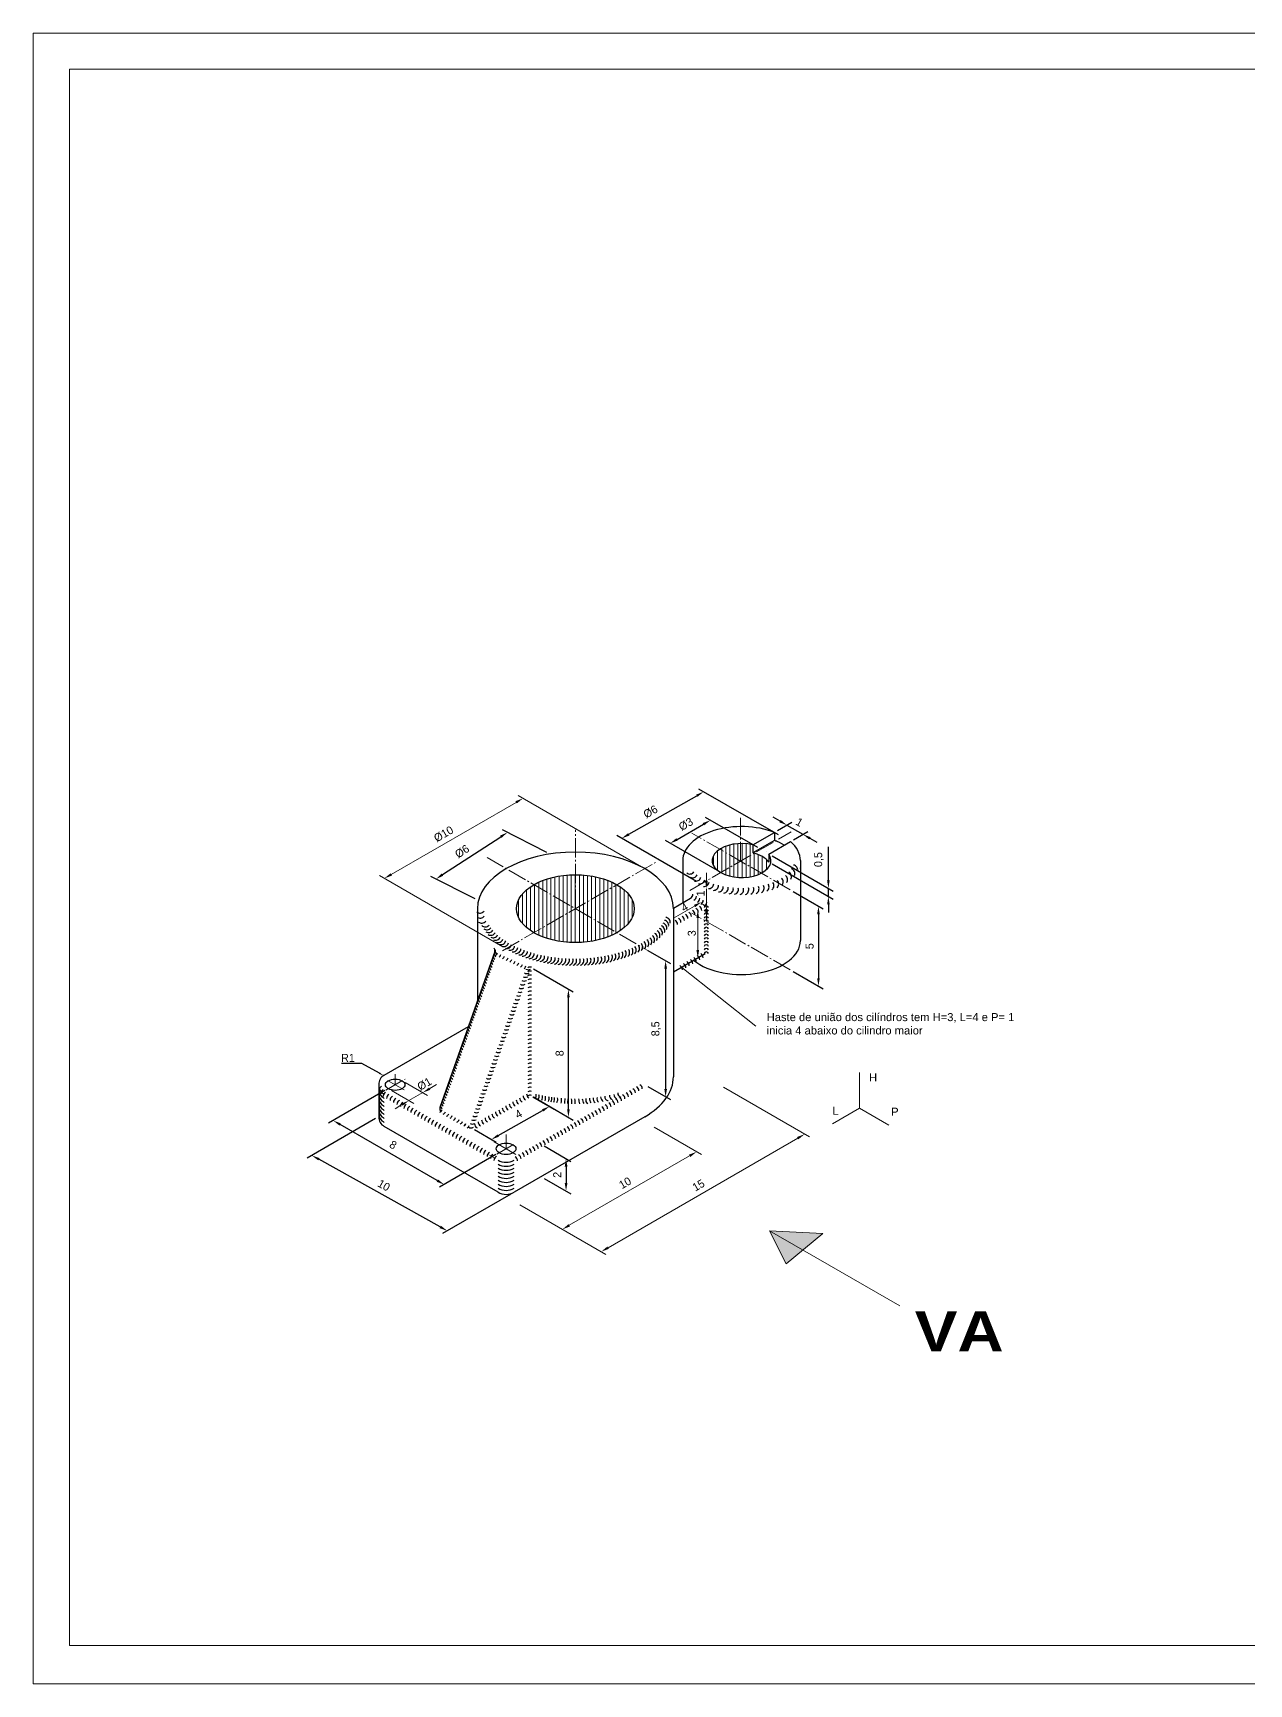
# Model space of a CAD drawing. Header units: millimetres. Extents: x -68 to 368, y -1 to 146.
# Drawn here: x 204.2 to 280.2, y 42.4 to 145.6 of the extents above; entities that cross this region are included whole.
import ezdxf
from ezdxf import colors
from ezdxf.entities.mleader import LeaderData, LeaderLine
from ezdxf.math import Vec2, Vec3

# ---------------------------------------------------------------- set-up
doc = ezdxf.new("R2010")
doc.units = ezdxf.units.MM
doc.header["$LTSCALE"] = 0.05
doc.linetypes.add('ACAD_ISO04W100', pattern=[30, 24, -3, 0, -3])
for name, color, linetype, lineweight in [('CONSTRUÇÃO', 252, 'Continuous', 13), ('COTAS', 94, 'Continuous', 13), ('EIXOS', 142, 'ACAD_ISO04W100', 20), ('HACHURA', 252, 'Continuous', 13), ('MARGEM', 102, 'Continuous', 20), ('TEXTO', 116, 'Continuous', 20), ('VISÍVEL', 7, 'Continuous', 30)]:
    doc.layers.add(name, color=color, linetype=linetype, lineweight=lineweight)
doc.dimstyles.new('ISO-25', dxfattribs={"dimtxt": 0.5, "dimasz": 0.5, "dimexe": 0.3, "dimexo": 0.2, "dimgap": 0.3, "dimtad": 1, "dimtxsty": 'Standard', "dimcen": 2.5, "dimadec": 0, "dimazin": 0, "dimtfac": 1, "dimtmove": 0, "dimatfit": 3, "dimfxl": 1, "dimarcsym": 0})

# ---------------------------------------------------------------- blocks, each defined once
blk = doc.blocks.new('*D1')
at = {"layer": 'COTAS', "color": 0, "lineweight": -2, "transparency": 16777216}
for p, q in [((226.21, 79.5), (222.68, 77.46)), ((229.47, 73.88), (223.41, 77.38)), ((233.14, 75.5), (229.61, 73.46))]:
    blk.add_line(p, q, dxfattribs=at)
at = {"layer": 'COTAS', "color": 0, "transparency": 16777216}
for points in [[(223.45, 77.45), (223.37, 77.31), (222.98, 77.63)], [(229.52, 73.95), (229.43, 73.81), (229.91, 73.63)]]:
    blk.add_solid(points, dxfattribs=at)
at = {"layer": 'Defpoints', "color": 0, "transparency": 16777216}
for p in [(226.41, 79.61), (222.98, 77.63), (233.34, 75.61)]:
    blk.add_point(p, dxfattribs=at)
at = {"layer": 'COTAS', "color": 0, "transparency": 16777216, "insert": (226.72, 76.11), "char_height": 0.5, "attachment_point": 5, "rotation": 330}
blk.add_mtext('8', dxfattribs=at)
blk = doc.blocks.new('*D2')
at = {"layer": 'COTAS', "color": 0, "lineweight": -2, "transparency": 16777216}
for p, q in [((225.61, 77.75), (221.34, 75.28)), ((229.66, 70.99), (222.08, 75.21)), ((234.07, 73.04), (229.8, 70.57))]:
    blk.add_line(p, q, dxfattribs=at)
at = {"layer": 'COTAS', "color": 0, "transparency": 16777216}
for points in [[(222.12, 75.28), (222.04, 75.14), (221.64, 75.45)], [(229.7, 71.06), (229.62, 70.91), (230.1, 70.74)]]:
    blk.add_solid(points, dxfattribs=at)
at = {"layer": 'Defpoints', "color": 0, "transparency": 16777216}
for p in [(225.82, 77.86), (221.64, 75.45), (234.28, 73.15)]:
    blk.add_point(p, dxfattribs=at)
at = {"layer": 'COTAS', "color": 0, "transparency": 16777216, "insert": (226.14, 73.58), "char_height": 0.5, "attachment_point": 5, "rotation": 330.8876}
blk.add_mtext('10', dxfattribs=at)
blk = doc.blocks.new('*D3')
at = {"layer": 'COTAS', "color": 0, "lineweight": -2, "transparency": 16777216}
for p, q in [((235.44, 79.12), (236.79, 78.33)), ((233.29, 76.69), (236.06, 78.26)), ((231.8, 77.06), (233.15, 76.27))]:
    blk.add_line(p, q, dxfattribs=at)
at = {"layer": 'COTAS', "color": 0, "transparency": 16777216}
for points in [[(236.01, 78.33), (236.1, 78.19), (236.49, 78.51)], [(233.24, 76.76), (233.33, 76.62), (232.85, 76.44)]]:
    blk.add_solid(points, dxfattribs=at)
at = {"layer": 'Defpoints', "color": 0, "transparency": 16777216}
for p in [(235.24, 79.24), (236.49, 78.51), (231.6, 77.17)]:
    blk.add_point(p, dxfattribs=at)
at = {"layer": 'COTAS', "color": 0, "transparency": 16777216, "insert": (234.55, 78.04), "char_height": 0.5, "attachment_point": 5, "rotation": 29.5773}
blk.add_mtext('4', dxfattribs=at)
blk = doc.blocks.new('*D4')
at = {"layer": 'COTAS', "color": 0, "lineweight": -2, "transparency": 16777216}
for p, q in [((236.16, 76.04), (237.82, 75.08)), ((237.52, 74.75), (237.52, 73.73)), ((236.16, 74.01), (237.82, 73.05))]:
    blk.add_line(p, q, dxfattribs=at)
at = {"layer": 'COTAS', "color": 0, "transparency": 16777216}
for points in [[(237.44, 74.75), (237.61, 74.75), (237.52, 75.25)], [(237.44, 73.73), (237.61, 73.73), (237.52, 73.23)]]:
    blk.add_solid(points, dxfattribs=at)
at = {"layer": 'Defpoints', "color": 0, "transparency": 16777216}
for p in [(235.96, 76.15), (235.96, 74.13), (237.52, 73.23)]:
    blk.add_point(p, dxfattribs=at)
at = {"layer": 'COTAS', "color": 0, "transparency": 16777216, "insert": (236.97, 74.24), "char_height": 0.5, "attachment_point": 5, "rotation": 90}
blk.add_mtext('2', dxfattribs=at)
blk = doc.blocks.new('*D5')
at = {"layer": 'COTAS', "color": 0, "lineweight": -2, "transparency": 16777216}
for p, q in [((229.81, 92.99), (233.45, 95.36)), ((236.32, 94.38), (233.56, 95.79)), ((231.84, 91.47), (229.08, 92.87))]:
    blk.add_line(p, q, dxfattribs=at)
at = {"layer": 'COTAS', "color": 0, "transparency": 16777216}
for points in [[(233.4, 95.43), (233.49, 95.29), (233.87, 95.63)], [(229.76, 93.06), (229.85, 92.92), (229.39, 92.71)]]:
    blk.add_solid(points, dxfattribs=at)
at = {"layer": 'Defpoints', "color": 0, "transparency": 16777216}
for p in [(233.87, 95.63), (236.52, 94.28), (232.04, 91.36)]:
    blk.add_point(p, dxfattribs=at)
at = {"layer": 'COTAS', "color": 0, "transparency": 16777216, "insert": (231.03, 94.44), "char_height": 0.5, "attachment_point": 5, "rotation": 33.0675}
blk.add_mtext('%%C6', dxfattribs=at)
blk = doc.blocks.new('*D6')
at = {"layer": 'COTAS', "color": 0, "lineweight": -2, "transparency": 16777216}
for p, q in [((250.8, 95.47), (245.82, 98.34)), ((241.44, 95.51), (245.69, 97.92)), ((245.68, 92.56), (240.7, 95.43))]:
    blk.add_line(p, q, dxfattribs=at)
at = {"layer": 'COTAS', "color": 0, "transparency": 16777216}
for points in [[(245.65, 97.99), (245.73, 97.85), (246.12, 98.17)], [(241.4, 95.58), (241.48, 95.43), (241, 95.26)]]:
    blk.add_solid(points, dxfattribs=at)
at = {"layer": 'Defpoints', "color": 0, "transparency": 16777216}
for p in [(246.12, 98.17), (251, 95.35), (245.88, 92.44)]:
    blk.add_point(p, dxfattribs=at)
at = {"layer": 'COTAS', "color": 0, "transparency": 16777216, "insert": (242.8, 96.92), "char_height": 0.5, "attachment_point": 5, "rotation": 29.5988}
blk.add_mtext('%%C6', dxfattribs=at)
blk = doc.blocks.new('*D7')
at = {"layer": 'COTAS', "color": 0, "lineweight": -2, "transparency": 16777216}
for p, q in [((244.46, 95.19), (246.1, 96.14)), ((249.5, 94.68), (246.24, 96.56)), ((246.99, 93.24), (243.73, 95.12))]:
    blk.add_line(p, q, dxfattribs=at)
at = {"layer": 'COTAS', "color": 0, "transparency": 16777216}
for points in [[(246.06, 96.21), (246.15, 96.07), (246.54, 96.39)], [(244.42, 95.27), (244.5, 95.12), (244.03, 94.95)]]:
    blk.add_solid(points, dxfattribs=at)
at = {"layer": 'Defpoints', "color": 0, "transparency": 16777216}
for p in [(246.54, 96.39), (249.7, 94.56), (247.19, 93.12)]:
    blk.add_point(p, dxfattribs=at)
at = {"layer": 'COTAS', "color": 0, "transparency": 16777216, "insert": (245.01, 96.14), "char_height": 0.5, "attachment_point": 5, "rotation": 29.9057}
blk.add_mtext('%%C3', dxfattribs=at)
blk = doc.blocks.new('*D8')
at = {"layer": 'COTAS', "color": 0, "lineweight": -2, "transparency": 16777216}
for p, q in [((242.64, 88.25), (244.04, 87.44)), ((243.74, 87.11), (243.74, 79.61)), ((242.64, 79.75), (244.04, 78.94))]:
    blk.add_line(p, q, dxfattribs=at)
at = {"layer": 'COTAS', "color": 0, "transparency": 16777216}
for points in [[(243.66, 87.11), (243.83, 87.11), (243.74, 87.61)], [(243.66, 79.61), (243.83, 79.61), (243.74, 79.11)]]:
    blk.add_solid(points, dxfattribs=at)
at = {"layer": 'Defpoints', "color": 0, "transparency": 16777216}
for p in [(242.44, 88.36), (242.44, 79.86), (243.74, 79.11)]:
    blk.add_point(p, dxfattribs=at)
at = {"layer": 'COTAS', "color": 0, "transparency": 16777216, "insert": (243.15, 83.36), "char_height": 0.5, "attachment_point": 5, "rotation": 90}
blk.add_mtext('8,5', dxfattribs=at)
blk = doc.blocks.new('*D9')
at = {"layer": 'COTAS', "color": 0, "lineweight": -2, "transparency": 16777216}
for p, q in [((235.48, 87.1), (237.97, 85.66)), ((237.67, 78.33), (237.67, 85.33)), ((235.48, 79.1), (237.97, 77.66))]:
    blk.add_line(p, q, dxfattribs=at)
at = {"layer": 'COTAS', "color": 0, "transparency": 16777216}
for points in [[(237.59, 85.33), (237.75, 85.33), (237.67, 85.83)], [(237.59, 78.33), (237.75, 78.33), (237.67, 77.83)]]:
    blk.add_solid(points, dxfattribs=at)
at = {"layer": 'Defpoints', "color": 0, "transparency": 16777216}
for p in [(235.28, 87.22), (237.67, 85.83), (235.28, 79.22)]:
    blk.add_point(p, dxfattribs=at)
at = {"layer": 'COTAS', "color": 0, "transparency": 16777216, "insert": (237.12, 81.83), "char_height": 0.5, "attachment_point": 5, "rotation": 90}
blk.add_mtext('8', dxfattribs=at)
blk = doc.blocks.new('*D10')
at = {"layer": 'COTAS', "color": 0, "lineweight": -2, "transparency": 16777216}
for p, q in [((250.89, 96.33), (250.46, 96.58)), ((250.74, 95.75), (251.62, 96.26)), ((251.32, 96.08), (252.32, 95.51)), ((251.74, 95.17), (252.62, 95.68)), ((252.76, 95.26), (253.19, 95.01))]:
    blk.add_line(p, q, dxfattribs=at)
at = {"layer": 'COTAS', "color": 0, "transparency": 16777216}
for points in [[(250.93, 96.41), (250.85, 96.26), (251.32, 96.08)], [(252.8, 95.33), (252.71, 95.19), (252.32, 95.51)]]:
    blk.add_solid(points, dxfattribs=at)
at = {"layer": 'Defpoints', "color": 0, "transparency": 16777216}
for p in [(250.54, 95.63), (251.54, 95.05), (252.32, 95.51)]:
    blk.add_point(p, dxfattribs=at)
at = {"layer": 'COTAS', "color": 0, "transparency": 16777216, "insert": (252.1, 96.27), "char_height": 0.5, "attachment_point": 5, "rotation": 330}
blk.add_mtext('1', dxfattribs=at)
blk = doc.blocks.new('*D11')
at = {"layer": 'COTAS', "color": 0, "lineweight": -2, "transparency": 16777216}
for p, q in [((250.39, 94.16), (254.21, 91.95)), ((253.91, 92.63), (253.91, 94.73)), ((250.39, 93.66), (254.21, 91.45)), ((253.91, 91.63), (253.91, 92.13)), ((253.91, 91.13), (253.91, 90.63))]:
    blk.add_line(p, q, dxfattribs=at)
at = {"layer": 'COTAS', "color": 0, "transparency": 16777216}
for points in [[(253.83, 92.63), (253.99, 92.63), (253.91, 92.13)], [(253.83, 91.13), (253.99, 91.13), (253.91, 91.63)]]:
    blk.add_solid(points, dxfattribs=at)
at = {"layer": 'Defpoints', "color": 0, "transparency": 16777216}
for p in [(250.19, 94.27), (250.19, 93.77), (253.91, 91.63)]:
    blk.add_point(p, dxfattribs=at)
at = {"layer": 'COTAS', "color": 0, "transparency": 16777216, "insert": (253.32, 93.93), "char_height": 0.5, "attachment_point": 5, "rotation": 90}
blk.add_mtext('0,5', dxfattribs=at)
blk = doc.blocks.new('*D12')
at = {"layer": 'COTAS', "color": 0, "lineweight": -2, "transparency": 16777216}
for p, q in [((251.71, 91.93), (253.59, 90.85)), ((253.29, 90.52), (253.29, 86.52)), ((251.71, 86.93), (253.59, 85.85))]:
    blk.add_line(p, q, dxfattribs=at)
at = {"layer": 'COTAS', "color": 0, "transparency": 16777216}
for points in [[(253.21, 90.52), (253.37, 90.52), (253.29, 91.02)], [(253.21, 86.52), (253.37, 86.52), (253.29, 86.02)]]:
    blk.add_solid(points, dxfattribs=at)
at = {"layer": 'Defpoints', "color": 0, "transparency": 16777216}
for p in [(251.51, 92.05), (251.51, 87.05), (253.29, 86.02)]:
    blk.add_point(p, dxfattribs=at)
at = {"layer": 'COTAS', "color": 0, "transparency": 16777216, "insert": (252.74, 88.52), "char_height": 0.5, "attachment_point": 5, "rotation": 90}
blk.add_mtext('5', dxfattribs=at)
blk = doc.blocks.new('ct')
at = {"layer": 'VISÍVEL'}
blk.add_arc((-0.12, 0.3), 0.32, 288.3793, 18.4411, dxfattribs=at)

msp = doc.modelspace()

# ---------------------------------------------------------------- hatches: boundary and pattern name
at = {"layer": 'HACHURA'}
h = msp.add_hatch(dxfattribs=at)
h.set_pattern_fill('ANSI31', color=256, scale=0.08, angle=45)
h.set_pattern_definition([(90, (-35.9657, -13.48377), (-0.254, 3e-17), [])])
edge = h.paths.add_edge_path()
edge.add_ellipse((248.488, 93.87), major_axis=(-1.837, 0), ratio=0.5773503, start_angle=271.98596, end_angle=317.80913)
edge.add_line((247.126, 94.583), (248.424, 93.834))
edge.add_line((248.424, 93.834), (248.424, 94.931))
edge = h.paths.add_edge_path()
edge.add_ellipse((248.488, 93.87), major_axis=(-1.837, 0), ratio=0.5773503, start_angle=317.80913, end_angle=405)
edge.add_line((247.189, 93.12), (248.424, 93.834))
edge.add_line((248.424, 93.834), (247.126, 94.583))
edge = h.paths.add_edge_path()
edge.add_line((248.424, 93.834), (247.189, 93.12))
edge.add_ellipse((248.488, 93.87), major_axis=(-1.837, 0), ratio=0.5773503, start_angle=405, end_angle=492.19087)
edge.add_line((249.721, 93.085), (248.424, 93.834))
edge = h.paths.add_edge_path()
edge.add_ellipse((248.488, 93.87), major_axis=(-1.837, 0), ratio=0.5773503, start_angle=247.63754, end_angle=271.98596)
edge.add_line((248.424, 94.931), (248.424, 93.834))
edge.add_line((248.424, 93.834), (249.279, 94.328))
edge.add_ellipse((248.488, 93.37), major_axis=(-1.837, 0), ratio=0.5773503, start_angle=244.47122, end_angle=247.63754)
edge.add_line((249.186, 94.351), (249.186, 94.851))
edge = h.paths.add_edge_path()
edge.add_ellipse((248.488, 93.37), major_axis=(-1.837, 0), ratio=0.5773503, start_angle=202.36246, end_angle=244.47122)
edge.add_line((249.279, 94.328), (248.424, 93.834))
edge.add_line((248.424, 93.834), (249.721, 93.085))
edge.add_ellipse((248.488, 93.87), major_axis=(-1.837, 0), ratio=0.5773503, start_angle=492.19087, end_angle=562.36246)
edge.add_line((250.186, 94.274), (250.186, 93.774))
h = msp.add_hatch(dxfattribs=at)
h.set_pattern_fill('ANSI31', color=256, scale=0.08, angle=45)
h.set_pattern_definition([(90, (-35.9657, -12.98377), (-0.254, 3e-17), [])])
edge = h.paths.add_edge_path()
edge.add_ellipse((238.106, 90.864), major_axis=(-3.674, 0), ratio=0.5773503, start_angle=135, end_angle=225)
edge.add_line((240.704, 92.364), (238.106, 90.864))
edge.add_line((238.106, 90.864), (240.704, 89.364))
edge = h.paths.add_edge_path()
edge.add_ellipse((238.106, 90.864), major_axis=(-3.674, 0), ratio=0.5773503, start_angle=225, end_angle=270)
edge.add_line((238.106, 92.986), (238.106, 90.864))
edge.add_line((238.106, 90.864), (240.704, 92.364))
edge = h.paths.add_edge_path()
edge.add_ellipse((238.106, 90.864), major_axis=(-3.674, 0), ratio=0.5773503, start_angle=270, end_angle=315)
edge.add_line((235.508, 92.364), (238.106, 90.864))
edge.add_line((238.106, 90.864), (238.106, 92.986))
edge = h.paths.add_edge_path()
edge.add_ellipse((238.106, 90.864), major_axis=(-3.674, 0), ratio=0.5773503, start_angle=315, end_angle=405)
edge.add_line((235.508, 89.364), (238.106, 90.864))
edge.add_line((238.106, 90.864), (235.508, 92.364))
edge = h.paths.add_edge_path()
edge.add_line((238.106, 90.864), (235.508, 89.364))
edge.add_ellipse((238.106, 90.864), major_axis=(-3.674, 0), ratio=0.5773503, start_angle=45, end_angle=135)
edge.add_line((240.704, 89.364), (238.106, 90.864))
at = {"layer": 'TEXTO'}
h = msp.add_hatch(color=256, dxfattribs=at)
h.dxf.hatch_style = 1
h.paths.add_polyline_path([(250.231, 70.749), (251.273, 68.677), (252.319, 69.543)])
h.paths.add_polyline_path([(253.572, 70.58), (250.231, 70.749), (252.319, 69.543)])

# ---------------------------------------------------------------- linework, layer by layer
at = {"layer": 'CONSTRUÇÃO'}
msp.add_line((233.11, 75.249), (232.744, 75.46), dxfattribs=at)
at = {"layer": 'COTAS'}
for p, q in [((226.605, 93.005), (234.399, 97.505)), ((242.236, 93.48), (234.532, 97.928)), ((233.576, 88.48), (225.872, 92.928)), ((246.293, 92.607), (246.293, 93.107)), ((246.293, 91.091), (246.293, 92.107)), ((244.23, 90.268), (245.551, 91.031)), ((245.752, 90.278), (245.752, 88.274)), ((246.293, 90.591), (246.293, 90.091)), ((249.388, 83.528), (244.749, 87.198)), ((244.749, 87.198), (244.749, 87.198)), ((255.852, 80.63), (255.852, 78.402)), ((226.615, 79.499), (228.003, 78.697)), ((227.481, 79.999), (228.869, 79.197)), ((229.002, 79.621), (229.435, 79.871)), ((247.357, 79.705), (252.728, 76.605)), ((227.27, 78.621), (226.837, 78.371)), ((227.703, 78.871), (228.569, 79.371)), ((255.852, 78.402), (254.158, 77.424)), ((255.852, 78.402), (255.852, 78.402)), ((255.852, 78.402), (257.688, 77.342)), ((240.146, 69.686), (251.995, 76.528)), ((243.027, 77.205), (245.977, 75.502)), ((237.725, 71.084), (245.244, 75.425)), ((234.642, 72.364), (237.592, 70.661)), ((234.642, 72.364), (240.013, 69.263))]:
    msp.add_line(p, q, dxfattribs=at)
for points in [[(234.357, 97.577), (234.44, 97.432), (234.832, 97.755)], [(226.563, 93.077), (226.646, 92.932), (226.172, 92.755)], [(246.21, 92.607), (246.377, 92.607), (246.293, 92.107)], [(245.509, 91.103), (245.592, 90.958), (245.984, 91.281)], [(245.668, 90.278), (245.835, 90.278), (245.752, 90.778)], [(246.377, 90.591), (246.21, 90.591), (246.293, 91.091)], [(245.668, 88.274), (245.835, 88.274), (245.752, 87.774)], [(228.96, 79.693), (229.043, 79.549), (228.569, 79.371)], [(227.228, 78.693), (227.311, 78.549), (227.703, 78.871)], [(251.954, 76.6), (252.037, 76.456), (252.428, 76.778)], [(245.203, 75.498), (245.286, 75.353), (245.677, 75.675)], [(237.684, 71.156), (237.767, 71.012), (237.292, 70.834)], [(240.104, 69.759), (240.188, 69.614), (239.713, 69.436)]]:
    msp.add_solid(points, dxfattribs=at)
at = {"layer": 'EIXOS'}
for p, q in [((248.424, 93.834), (248.424, 96.537)), ((238.106, 90.864), (238.106, 95.782)), ((245.261, 92.008), (251.587, 95.66)), ((251.514, 92.05), (245.382, 95.59)), ((243.295, 87.869), (232.586, 94.051)), ((233.549, 88.233), (243.238, 93.827)), ((251.514, 87.05), (245.382, 90.59)), ((226.848, 79.864), (226.848, 80.52)), ((226.263, 79.526), (227.463, 80.219)), ((227.41, 79.539), (226.299, 80.181)), ((233.776, 75.864), (233.776, 76.76)), ((233.776, 75.864), (233.022, 76.299)), ((233.206, 75.535), (234.327, 76.182)), ((233.776, 75.864), (234.382, 75.514))]:
    msp.add_line(p, q, dxfattribs=at)
at = {"layer": 'MARGEM'}
for points in [[(367.999, 42.432), (204.222, 42.432), (204.222, 145.565), (367.999, 145.565)], [(364.799, 44.843), (206.493, 44.843), (206.493, 143.297), (364.799, 143.297)]]:
    msp.add_lwpolyline(points, close=True, dxfattribs=at)
at = {"layer": 'TEXTO'}
for p, q in [((258.367, 66.051), (250.231, 70.749)), ((250.231, 70.749), (251.273, 68.677)), ((253.572, 70.58), (250.231, 70.749)), ((251.273, 68.677), (253.572, 70.58))]:
    msp.add_line(p, q, dxfattribs=at)
at = {"layer": 'VISÍVEL'}
for p, q in [((249.186, 94.851), (250.537, 95.631)), ((250.537, 95.131), (249.186, 94.351)), ((250.186, 94.274), (251.537, 95.054)), ((250.537, 95.631), (250.537, 95.131)), ((244.813, 93.87), (244.813, 91.237)), ((249.186, 94.851), (249.186, 94.351)), ((250.186, 94.274), (250.186, 93.774)), ((252.162, 93.87), (252.162, 88.87)), ((231.982, 90.864), (231.982, 85.102)), ((244.229, 90.9), (245.296, 91.515)), ((244.23, 90.864), (244.23, 80.364)), ((233.066, 88.188), (229.642, 78.439)), ((246.217, 88.041), (244.23, 86.892)), ((226.166, 80.47), (231.421, 83.505)), ((225.816, 79.864), (225.816, 77.864)), ((242.436, 77.864), (234.276, 73.153)), ((233.276, 73.153), (226.166, 77.258))]:
    msp.add_line(p, q, dxfattribs=at)
for centre, radius, start, end in [((245.146, 91.775), 0.3, 300, 0), ((245.269, 90.5), 0.3, 0, 60), ((245.362, 91.65), 0.3, 300, 0), ((245.486, 90.625), 0.3, 0, 60), ((245.579, 91.525), 0.3, 300, 0), ((245.702, 90.75), 0.3, 0, 60), ((245.795, 91.4), 0.3, 300, 0), ((245.919, 90.875), 0.3, 24.65771, 60), ((246.012, 91.275), 0.3, 300, 0), ((244.186, 89.875), 0.3, 0, 60), ((244.403, 90), 0.3, 0, 60), ((244.62, 90.125), 0.3, 0, 60), ((244.836, 90.25), 0.3, 0, 60), ((245.053, 90.375), 0.3, 0, 60), ((233.114, 87.721), 0.2, 160.64449, 240), ((233.173, 87.888), 0.2, 160.64449, 240), ((232.878, 88.254), 0.2, 340.64449, 49.066), ((233.232, 88.055), 0.2, 160.64449, 240), ((233.232, 88.055), 0.2, 160.64449, 240), ((233.29, 88.222), 0.2, 160.64449, 240), ((232.944, 88.182), 0.3, 305.33591, 345.44328), ((233.164, 88.077), 0.3, 305.33591, 345.44328), ((233.386, 87.975), 0.3, 305.33591, 345.44328), ((233.609, 87.872), 0.3, 305.33591, 345.44328), ((233.836, 87.768), 0.3, 305.33591, 345.44328), ((245.139, 87.423), 0.3, 0, 60), ((245.355, 87.548), 0.3, 0, 60), ((245.572, 87.673), 0.3, 0, 60), ((245.788, 87.798), 0.3, 0, 60), ((232.763, 86.72), 0.2, 160.64449, 240), ((232.821, 86.887), 0.2, 160.64449, 240), ((232.88, 87.053), 0.2, 160.64449, 240), ((232.88, 87.053), 0.2, 160.64449, 240), ((232.938, 87.22), 0.2, 160.64449, 240), ((232.997, 87.387), 0.2, 160.64449, 240), ((233.056, 87.554), 0.2, 160.64449, 240), ((233.056, 87.554), 0.2, 160.64449, 240), ((234.059, 87.666), 0.3, 305.33591, 345.44328), ((234.281, 87.564), 0.3, 305.33591, 345.44328), ((234.504, 87.461), 0.3, 305.33591, 345.44328), ((234.508, 87.459), 0.3, 305.33591, 345.44328), ((234.726, 87.359), 0.3, 305.33591, 345.44328), ((235.072, 87.1), 0.288, 240, 300), ((235.157, 87.335), 0.288, 240, 300), ((235.28, 86.927), 0.288, 73.84466, 120), ((235.28, 86.677), 0.288, 73.84466, 120), ((235.28, 86.427), 0.288, 73.84466, 120), ((244.489, 87.048), 0.3, 0, 60), ((244.706, 87.173), 0.3, 0, 60), ((244.922, 87.298), 0.3, 0, 60), ((232.352, 85.551), 0.2, 160.64449, 240), ((232.352, 85.551), 0.2, 160.64449, 240), ((232.411, 85.718), 0.2, 160.64449, 240), ((232.469, 85.885), 0.2, 160.64449, 240), ((232.528, 86.052), 0.2, 160.64449, 240), ((232.528, 86.052), 0.2, 160.64449, 240), ((232.587, 86.219), 0.2, 160.64449, 240), ((232.645, 86.386), 0.2, 160.64449, 240), ((232.704, 86.553), 0.2, 160.64449, 240), ((232.704, 86.553), 0.2, 160.64449, 240), ((234.647, 85.925), 0.288, 240, 300), ((234.732, 86.16), 0.288, 240, 300), ((234.817, 86.395), 0.288, 240, 300), ((234.902, 86.63), 0.288, 240, 300), ((234.987, 86.865), 0.288, 240, 300), ((235.28, 86.177), 0.288, 73.84466, 120), ((235.28, 85.927), 0.288, 73.84466, 120), ((235.28, 85.677), 0.288, 73.84466, 120), ((235.28, 85.427), 0.288, 73.84466, 120), ((232, 84.549), 0.2, 160.64449, 240), ((232, 84.549), 0.2, 160.64449, 240), ((232.059, 84.716), 0.2, 160.64449, 240), ((232.117, 84.883), 0.2, 160.64449, 240), ((232.176, 85.05), 0.2, 160.64449, 240), ((232.176, 85.05), 0.2, 160.64449, 240), ((232.235, 85.217), 0.2, 160.64449, 240), ((232.293, 85.384), 0.2, 160.64449, 240), ((234.307, 84.984), 0.288, 240, 300), ((234.392, 85.219), 0.288, 240, 300), ((234.477, 85.454), 0.288, 240, 300), ((234.562, 85.69), 0.288, 240, 300), ((235.28, 85.177), 0.288, 73.84466, 120), ((235.28, 84.927), 0.288, 73.84466, 120), ((235.28, 84.677), 0.288, 73.84466, 120), ((235.28, 84.427), 0.288, 73.84466, 120), ((231.648, 83.548), 0.2, 160.64449, 240), ((231.648, 83.548), 0.2, 160.64449, 240), ((231.707, 83.715), 0.2, 160.64449, 240), ((231.766, 83.882), 0.2, 160.64449, 240), ((231.824, 84.049), 0.2, 160.64449, 240), ((231.824, 84.049), 0.2, 160.64449, 240), ((231.883, 84.216), 0.2, 160.64449, 240), ((231.942, 84.383), 0.2, 160.64449, 240), ((233.882, 83.809), 0.288, 240, 300), ((233.967, 84.044), 0.288, 240, 300), ((234.052, 84.279), 0.288, 240, 300), ((234.137, 84.514), 0.288, 240, 300), ((234.222, 84.749), 0.288, 240, 300), ((235.28, 84.177), 0.288, 73.84466, 120), ((235.28, 83.927), 0.288, 73.84466, 120), ((235.28, 83.677), 0.288, 73.84466, 120), ((235.28, 83.427), 0.288, 73.84466, 120), ((231.297, 82.546), 0.2, 160.64449, 240), ((231.297, 82.546), 0.2, 160.64449, 240), ((231.355, 82.713), 0.2, 160.64449, 240), ((231.414, 82.88), 0.2, 160.64449, 240), ((231.472, 83.047), 0.2, 160.64449, 240), ((231.472, 83.047), 0.2, 160.64449, 240), ((231.531, 83.214), 0.2, 160.64449, 240), ((231.59, 83.381), 0.2, 160.64449, 240), ((233.542, 82.868), 0.288, 240, 300), ((233.627, 83.103), 0.288, 240, 300), ((233.712, 83.339), 0.288, 240, 300), ((233.797, 83.574), 0.288, 240, 300), ((235.28, 83.177), 0.288, 73.84466, 120), ((235.28, 82.927), 0.288, 73.84466, 120), ((235.28, 82.677), 0.288, 73.84466, 120), ((235.28, 82.427), 0.288, 73.84466, 120), ((230.945, 81.545), 0.2, 160.64449, 240), ((230.945, 81.545), 0.2, 160.64449, 240), ((231.003, 81.712), 0.2, 160.64449, 240), ((231.062, 81.879), 0.2, 160.64449, 240), ((231.121, 82.046), 0.2, 160.64449, 240), ((231.121, 82.046), 0.2, 160.64449, 240), ((231.179, 82.212), 0.2, 160.64449, 240), ((231.238, 82.379), 0.2, 160.64449, 240), ((233.202, 81.928), 0.288, 240, 300), ((233.287, 82.163), 0.288, 240, 300), ((233.372, 82.398), 0.288, 240, 300), ((233.457, 82.633), 0.288, 240, 300), ((235.28, 82.177), 0.288, 73.84466, 120), ((235.28, 81.927), 0.288, 73.84466, 120), ((235.28, 81.677), 0.288, 73.84466, 120), ((235.28, 81.427), 0.288, 73.84466, 120), ((226.516, 79.864), 0.7, 120, 240), ((230.593, 80.543), 0.2, 160.64449, 240), ((230.593, 80.543), 0.2, 160.64449, 240), ((230.651, 80.71), 0.2, 160.64449, 240), ((230.71, 80.877), 0.2, 160.64449, 240), ((230.769, 81.044), 0.2, 160.64449, 240), ((230.769, 81.044), 0.2, 160.64449, 240), ((230.827, 81.211), 0.2, 160.64449, 240), ((230.886, 81.378), 0.2, 160.64449, 240), ((232.777, 80.752), 0.288, 240, 300), ((232.862, 80.987), 0.288, 240, 300), ((232.947, 81.223), 0.288, 240, 300), ((233.032, 81.458), 0.288, 240, 300), ((233.117, 81.693), 0.288, 240, 300), ((235.28, 81.177), 0.288, 73.84466, 120), ((235.28, 80.927), 0.288, 73.84466, 120), ((235.28, 80.677), 0.288, 73.84466, 120), ((235.28, 80.427), 0.288, 73.84466, 120), ((235.28, 80.177), 0.288, 73.84466, 120), ((226.516, 79.614), 0.7, 180, 240), ((226.135, 79.509), 0.3, 120, 180), ((226.252, 79.299), 0.3, 120, 180), ((230.182, 79.375), 0.2, 160.64449, 240), ((230.241, 79.542), 0.2, 160.64449, 240), ((230.241, 79.542), 0.2, 160.64449, 240), ((230.3, 79.709), 0.2, 160.64449, 240), ((230.358, 79.875), 0.2, 160.64449, 240), ((230.417, 80.042), 0.2, 160.64449, 240), ((230.417, 80.042), 0.2, 160.64449, 240), ((230.476, 80.209), 0.2, 160.64449, 240), ((230.534, 80.376), 0.2, 160.64449, 240), ((232.437, 79.812), 0.288, 240, 300), ((232.522, 80.047), 0.288, 240, 300), ((232.607, 80.282), 0.288, 240, 300), ((232.692, 80.517), 0.288, 240, 300), ((235.28, 79.927), 0.288, 73.84466, 120), ((235.28, 79.677), 0.288, 73.84466, 120), ((235.28, 79.427), 0.288, 73.84466, 120), ((235.28, 79.177), 0.288, 73.84466, 120), ((241.337, 79.23), 0.3, 0, 60), ((241.554, 79.355), 0.3, 0, 60), ((241.77, 79.48), 0.3, 0, 60), ((241.987, 79.605), 0.3, 0, 60), ((226.516, 79.364), 0.7, 180, 240), ((226.516, 79.114), 0.7, 180, 240), ((226.516, 78.864), 0.7, 180, 240), ((226.516, 78.614), 0.7, 180, 240), ((226.391, 79.128), 0.3, 120, 180), ((226.608, 79.003), 0.3, 120, 180), ((226.824, 78.878), 0.3, 120, 180), ((227.041, 78.753), 0.3, 120, 180), ((227.257, 78.628), 0.3, 120, 180), ((227.474, 78.503), 0.3, 120, 180), ((227.69, 78.378), 0.3, 120, 180), ((227.907, 78.253), 0.3, 120, 180), ((228.123, 78.128), 0.3, 120, 180), ((229.831, 78.373), 0.2, 160.64449, 240), ((229.889, 78.54), 0.2, 160.64449, 240), ((229.889, 78.54), 0.2, 160.64449, 240), ((229.948, 78.707), 0.2, 160.64449, 240), ((230.006, 78.874), 0.2, 160.64449, 240), ((230.065, 79.041), 0.2, 160.64449, 240), ((230.065, 79.041), 0.2, 160.64449, 240), ((230.124, 79.208), 0.2, 160.64449, 240), ((232.012, 78.636), 0.288, 240, 300), ((232.097, 78.872), 0.288, 240, 300), ((232.182, 79.107), 0.288, 240, 300), ((232.267, 79.342), 0.288, 240, 300), ((232.352, 79.577), 0.288, 240, 300), ((233.841, 78.43), 0.3, 180, 240), ((234.058, 78.555), 0.3, 180, 240), ((234.275, 78.68), 0.3, 180, 240), ((234.491, 78.805), 0.3, 180, 240), ((234.708, 78.93), 0.3, 180, 240), ((234.924, 79.055), 0.3, 180, 240), ((235.141, 79.18), 0.3, 180, 240), ((235.357, 79.305), 0.3, 180, 240), ((235.28, 78.927), 0.288, 73.84466, 120), ((235.179, 79.207), 0.482, 333.36366, 8.68577), ((235.521, 79.146), 0.316, 326.22037, 16.96824), ((235.378, 79.185), 0.682, 335.85421, 0.21507), ((235.572, 79.081), 0.673, 341.11554, 6.07926), ((235.985, 79.021), 0.481, 335.46737, 11.20502), ((236.196, 79.023), 0.444, 328.7234, 8.3979), ((236.298, 79), 0.509, 333.15489, 7.31058), ((236.671, 78.961), 0.335, 322.38972, 14.19535), ((236.368, 78.939), 0.874, 344.95963, 5.32004), ((227.675, 79.531), 9.803, 355.04414, 356.91977), ((235.927, 78.945), 1.718, 351.37473, 1.6624), ((236.023, 78.789), 1.857, 356.68422, 5.96097), ((237.245, 78.798), 0.854, 351.22754, 12.63685), ((239.419, 79.034), 1.113, 182.45804, 198.62084), ((239.711, 79.225), 1.207, 191.06946, 206.21469), ((238.991, 78.909), 0.243, 156.69799, 243.52734), ((239.44, 79.009), 0.46, 178.50139, 216.42963), ((239.473, 78.973), 0.259, 164.06452, 238.47019), ((239.706, 78.989), 0.26, 161.29897, 234.25725), ((240.145, 79.193), 0.478, 190.18778, 230.83087), ((239.605, 78.23), 0.3, 0, 60), ((240.164, 79.09), 0.217, 164.89743, 268.44978), ((239.822, 78.355), 0.3, 0, 60), ((240.038, 78.48), 0.3, 0, 60), ((240.559, 79.22), 0.325, 180.82288, 239.55588), ((240.255, 78.605), 0.3, 0, 60), ((240.786, 79.247), 0.273, 176.69553, 247.83733), ((240.471, 78.73), 0.3, 0, 60), ((241.013, 79.325), 0.255, 174.39035, 253.02347), ((240.688, 78.855), 0.3, 0, 60), ((240.904, 78.98), 0.3, 0, 60), ((241.121, 79.105), 0.3, 0, 60), ((226.516, 78.364), 0.7, 180, 240), ((226.516, 78.114), 0.7, 180, 240), ((226.516, 77.864), 0.7, 180, 240), ((228.34, 78.003), 0.3, 120, 180), ((228.556, 77.878), 0.3, 120, 180), ((228.773, 77.753), 0.3, 120, 180), ((228.989, 77.628), 0.3, 120, 180), ((229.206, 77.503), 0.3, 120, 180), ((229.422, 77.378), 0.3, 120, 180), ((229.639, 77.253), 0.3, 120, 180), ((229.855, 77.128), 0.3, 120, 180), ((229.491, 78.405), 0.3, 300.01269, 340.12005), ((229.701, 78.28), 0.3, 300.01269, 340.12005), ((229.913, 78.158), 0.3, 300.01269, 340.12005), ((230.125, 78.036), 0.3, 300.01269, 340.12005), ((230.342, 77.911), 0.3, 300.01269, 340.12005), ((230.554, 77.788), 0.3, 300.01269, 340.12005), ((230.766, 77.666), 0.3, 300.01269, 340.12005), ((230.978, 77.543), 0.3, 300.01269, 340.12005), ((230.982, 77.541), 0.3, 300.01269, 340.12005), ((231.672, 77.696), 0.288, 240, 300), ((231.757, 77.931), 0.288, 240, 300), ((231.842, 78.166), 0.288, 240, 300), ((231.927, 78.401), 0.288, 240, 300), ((232.109, 77.43), 0.3, 180, 240), ((232.326, 77.555), 0.3, 180, 240), ((232.542, 77.68), 0.3, 180, 240), ((232.759, 77.805), 0.3, 180, 240), ((232.975, 77.93), 0.3, 180, 240), ((233.192, 78.055), 0.3, 180, 240), ((233.408, 78.18), 0.3, 180, 240), ((233.625, 78.305), 0.3, 180, 240), ((237.657, 77.105), 0.3, 0, 60), ((237.873, 77.23), 0.3, 0, 60), ((238.09, 77.355), 0.3, 0, 60), ((238.306, 77.48), 0.3, 0, 60), ((238.523, 77.605), 0.3, 0, 60), ((238.739, 77.73), 0.3, 0, 60), ((238.956, 77.855), 0.3, 0, 60), ((239.172, 77.98), 0.3, 0, 60), ((239.389, 78.105), 0.3, 0, 60), ((230.072, 77.003), 0.3, 120, 180), ((230.288, 76.878), 0.3, 120, 180), ((230.505, 76.753), 0.3, 120, 180), ((230.721, 76.628), 0.3, 120, 180), ((230.938, 76.503), 0.3, 120, 180), ((231.154, 76.378), 0.3, 120, 180), ((231.371, 76.253), 0.3, 120, 180), ((231.587, 76.128), 0.3, 120, 180), ((231.19, 77.421), 0.3, 300.01269, 340.12005), ((231.587, 77.461), 0.288, 240, 300), ((235.925, 76.105), 0.3, 0, 60), ((236.141, 76.23), 0.3, 0, 60), ((236.358, 76.355), 0.3, 0, 60), ((236.574, 76.48), 0.3, 0, 60), ((236.791, 76.605), 0.3, 0, 60), ((237.007, 76.73), 0.3, 0, 60), ((237.224, 76.855), 0.3, 0, 60), ((237.44, 76.98), 0.3, 0, 60), ((231.804, 76.003), 0.3, 120, 180), ((232.02, 75.878), 0.3, 120, 180), ((232.237, 75.753), 0.3, 120, 180), ((232.453, 75.628), 0.3, 120, 180), ((232.67, 75.503), 0.3, 120, 180), ((232.886, 75.378), 0.3, 120, 180), ((233.103, 75.253), 0.3, 120, 180), ((233.319, 75.128), 0.3, 120, 180), ((234.192, 75.105), 0.3, 0, 60), ((234.409, 75.23), 0.3, 0, 60), ((234.625, 75.355), 0.3, 0, 60), ((234.842, 75.48), 0.3, 0, 60), ((235.058, 75.605), 0.3, 0, 60), ((235.275, 75.73), 0.3, 0, 60), ((235.491, 75.855), 0.3, 0, 60), ((235.708, 75.98), 0.3, 0, 60), ((233.776, 76.019), 1, 240, 300), ((233.776, 75.769), 1, 240, 300), ((233.776, 75.519), 1, 240, 300), ((233.776, 75.269), 1, 240, 300), ((233.776, 75.019), 1, 240, 300), ((233.776, 74.769), 1, 240, 300), ((233.776, 74.519), 1, 240, 300), ((233.776, 74.269), 1, 240, 300), ((233.776, 74.019), 1, 240, 300)]:
    msp.add_arc(centre, radius, start, end, dxfattribs=at)
for centre, major_axis, ratio, start_param, end_param in [((248.488, 93.87), (-3.674, 0), 0.5773503, 4.1206491, 6.2831853), ((248.488, 93.87), (-1.837, 0), 0.5773503, 4.3220905, 9.8150765), ((248.488, 93.37), (-3.674, 0), 0.5773503, 10.1843898, 10.4038344), ((248.488, 93.87), (-3.674, 0), 0.5773503, 9.424778, 10.0165178), ((238.106, 90.864), (-6.124, 0), 0.5773503, 9.424778, 12.5663706), ((248.488, 93.37), (-1.837, 0), 0.5773503, 3.5318911, 4.3220905), ((248.488, 93.37), (-3.674, 0), 0.5773503, 9.424778, 9.441941), ((246.282, 90.931), (-0.135, 0), 0.686966, 3.1415927, 6.2831853), ((246.282, 90.711), (-0.135, 0), 0.686966, 3.1415927, 6.2831853), ((246.282, 90.491), (-0.135, 0), 0.686966, 3.1415927, 6.2831853), ((246.282, 90.271), (-0.135, 0), 0.686966, 3.1415927, 6.2831853), ((246.282, 90.051), (-0.135, 0), 0.686966, 3.1415927, 6.2831853), ((246.282, 89.831), (-0.135, 0), 0.686966, 3.1415927, 6.2831853), ((248.488, 88.87), (-3.674, 0), 0.5773503, 6.9053597, 9.424778), ((246.282, 89.611), (-0.135, 0), 0.686966, 3.1415927, 6.2831853), ((246.282, 89.391), (-0.135, 0), 0.686966, 3.1415927, 6.2831853), ((246.282, 89.17), (-0.135, 0), 0.686966, 3.1415927, 6.2831853), ((246.282, 88.95), (-0.135, 0), 0.686966, 3.1415927, 6.2831853), ((246.282, 88.73), (-0.135, 0), 0.686966, 3.1415927, 6.2831853), ((246.282, 88.51), (-0.135, 0), 0.686966, 3.1415927, 6.2831853), ((246.282, 88.29), (-0.135, 0), 0.686966, 3.1415927, 6.2831853), ((246.282, 88.07), (-0.135, 0), 0.686966, 3.1415927, 6.2831853), ((238.106, 86.864), (-6.124, 0), 0.5773503, 6.2831853, 6.293186), ((238.106, 80.364), (-6.124, 0), 0.5773503, 2.3561945, 3.1415927)]:
    msp.add_ellipse(centre, major_axis=major_axis, ratio=ratio, start_param=start_param, end_param=end_param, dxfattribs=at)
for centre, major_axis in [((238.106, 90.864), (-3.674, 0)), ((226.848, 79.864), (-0.612, 0)), ((233.776, 75.864), (-0.612, 0))]:
    msp.add_ellipse(centre, major_axis=major_axis, ratio=0.5773503, dxfattribs=at)

# ---------------------------------------------------------------- block references
for p, rotation in [((245.078, 93.08), 304.8071452473737), ((245.294, 92.822), 314.5740651081806), ((245.547, 92.599), 322.3771716802669), ((251.307, 92.51), 34.64038901321122), ((251.572, 92.718), 41.74591853779475), ((251.807, 92.961), 50.56937603315851), ((251.996, 93.24), 61.6576950200412), ((245.825, 92.408), 328.7450370801732), ((246.122, 92.247), 334.0879450293321), ((246.431, 92.113), 338.6979771094459), ((246.75, 92.001), 342.7804533152267), ((247.075, 91.912), 346.4821825216232), ((247.405, 91.843), 349.9114941883822), ((247.739, 91.794), 353.1516703165087), ((248.075, 91.763), 356.2699934051798), ((248.412, 91.75), 359.3240881280154), ((248.75, 91.755), 2.366702182901755), ((249.087, 91.778), 5.449727369862224), ((249.421, 91.819), 8.62808958151482), ((249.754, 91.879), 11.96410658845279), ((250.081, 91.959), 15.53301883853757), ((250.403, 92.06), 19.43066209253549), ((250.717, 92.184), 23.78470221401068), ((251.02, 92.333), 28.77144172002428), ((231.961, 90.643), 303.6364492438057), ((231.977, 90.33), 303.6364492438057), ((232.068, 90.017), 303.6364492438057), ((232.27, 89.794), 298.8099418878584), ((232.39, 89.596), 303.6364492438057), ((243.677, 89.396), 51.67726999142905), ((243.814, 89.583), 56.04680674747424), ((243.935, 89.78), 60.84308928187497), ((244.038, 89.987), 66.08112187858433), ((232.525, 89.409), 308.0345436356943), ((232.674, 89.232), 312.0345104974204), ((232.834, 89.065), 315.6745637469128), ((233.005, 88.908), 318.9949288405598), ((233.183, 88.761), 322.0343825073831), ((233.369, 88.624), 324.8285130950073), ((233.561, 88.495), 327.4090540795105), ((233.759, 88.374), 329.80382580715), ((242.237, 88.254), 27.81443325177467), ((242.439, 88.366), 30.03725553038012), ((242.637, 88.486), 32.42014772886344), ((242.83, 88.614), 34.9870297404767), ((243.016, 88.752), 37.76545908483251), ((243.195, 88.898), 40.78689641754288), ((243.366, 89.054), 44.08667656857875), ((243.527, 89.22), 47.70339680452641), ((233.961, 88.262), 332.0369872579214), ((234.168, 88.157), 334.1294210001641), ((234.377, 88.06), 336.0991534168064), ((234.591, 87.969), 337.9617600847913), ((234.806, 87.886), 339.7307336451847), ((235.025, 87.809), 341.4178065044231), ((235.245, 87.738), 343.0332284257215), ((235.467, 87.674), 344.5860026828173), ((235.691, 87.615), 346.0840858338346), ((235.916, 87.562), 347.5345564031118), ((236.143, 87.515), 348.9437574714748), ((236.371, 87.474), 350.3174175555812), ((236.599, 87.437), 351.6607536832423), ((236.828, 87.407), 352.9785598894528), ((237.058, 87.381), 354.2752839178363), ((237.289, 87.36), 355.5550944641009), ((237.52, 87.345), 356.8219409484915), ((237.751, 87.335), 358.0796075222281), ((237.982, 87.329), 359.3317627940771), ((238.214, 87.329), 0.5820066005262375), ((238.445, 87.334), 1.833915031002227), ((238.676, 87.344), 3.091084852187825), ((238.907, 87.359), 4.35717845560368), ((239.138, 87.379), 5.635970470070606), ((239.368, 87.405), 6.931397229212623), ((239.597, 87.435), 8.247610505865515), ((239.826, 87.471), 9.589036698132698), ((240.054, 87.512), 10.96044363444428), ((240.28, 87.559), 12.36701648373895), ((240.506, 87.611), 13.81444536499431), ((240.73, 87.67), 15.3090273284654), ((240.952, 87.734), 16.85778588002843), ((241.172, 87.804), 18.46861194384398), ((241.391, 87.88), 20.15043060228469), ((241.607, 87.963), 21.91339849290923), ((241.82, 88.053), 23.76913741443119), ((242.03, 88.15), 25.73100878797505)]:
    msp.add_blockref('ct', p, dxfattribs=dict(at, rotation=rotation))

# ---------------------------------------------------------------- texts
at = {"layer": 'COTAS', "char_height": 0.5, "attachment_point": 5}
for s, insert, rotation in [('%%C10', (229.874, 95.527), 30), ('1', (245.922, 91.819), 90), ('4', (244.92, 90.956), 30), ('3', (245.379, 89.329), 90), ('%%C1', (228.676, 79.909), 30), ('10', (241.21, 73.731), 30), ('15', (245.796, 73.583), 30)]:
    msp.add_mtext(s, dxfattribs=dict(at, insert=insert, rotation=rotation))
at = {"layer": 'COTAS', "char_height": 0.5, "attachment_point": 1}
for s, width, insert in [('{\\fArial|b0|i0|c0|p34;Haste de união dos cilíndros tem H=3, L=4 e P= 1 \\Pinicia 4 abaixo do cilindro maior}', 15.95656, (250.056, 84.34)), ('{\\fArial|b0|i0|c0|p0;H}', 4.18999, (256.449, 80.57)), ('{\\fArial|b0|i0|c0|p0;L}', 4.18999, (254.158, 78.491)), ('{\\fArial|b0|i0|c0|p0;P}', 4.18999, (257.831, 78.432))]:
    msp.add_mtext_dynamic_manual_height_columns(s, width=width, gutter_width=12.5, heights=[0], dxfattribs=dict(at, insert=insert))
at = {"layer": 'TEXTO', "insert": (259.307, 65.708), "char_height": 2.5, "attachment_point": 1}
msp.add_mtext_dynamic_manual_height_columns('{\\fArial Black|b0|i0|c0|p34;VA}', width=14.56793, gutter_width=12.5, heights=[0], dxfattribs=at)

# ---------------------------------------------------------------- dimensions: what is measured, and where the dimension line sits
at = {"layer": 'COTAS'}
for base, p1, p2, angle, text, picture, middle in [((246.122, 98.167), (245.884, 92.443), (251.001, 95.35), 29.5988, '%%C6', '*D6', (243.077, 96.437)), ((246.537, 96.388), (247.189, 93.12), (249.697, 94.563), 29.9057, '%%C3', '*D7', (245.283, 95.667)), ((233.866, 95.628), (232.044, 91.364), (236.521, 94.279), 33.06754, '%%C6', '*D5', (231.331, 93.978)), ((236.49, 78.507), (231.603, 77.173), (235.243, 79.239), 29.57735, '4', '*D3', (234.821, 77.559))]:
    dim = msp.add_linear_dim(base=base, p1=p1, p2=p2, angle=angle, text=text, dimstyle='ISO-25', dxfattribs=at)
    dim.commit()
    dim.dimension.update_dxf_attribs({"geometry": picture, "text_midpoint": middle, "dimtype": 161})
for p1, p2, distance, text, picture, middle in [((250.537, 95.631), (251.537, 95.054), 0.785, '1', '*D10', (252.097, 96.272)), ((234.276, 73.153), (225.816, 77.864), 4.138, '10', '*D2', (226.138, 73.578)), ((235.964, 76.154), (235.964, 74.127), 1.559, '2', '*D4', (236.972, 74.241))]:
    dim = msp.add_aligned_dim(p1=p1, p2=p2, distance=distance, text=text, dimstyle='ISO-25', dxfattribs=at)
    dim.commit()
    dim.dimension.update_dxf_attribs({"geometry": picture, "text_midpoint": middle})
dim = msp.add_linear_dim(base=(253.909, 91.625), p1=(250.186, 94.274), p2=(250.186, 93.774), angle=270, dimstyle='ISO-25', dxfattribs=at)
dim.commit()
dim.dimension.update_dxf_attribs({"geometry": '*D11', "text_midpoint": (253.909, 93.925), "dimtype": 161})
for p1, p2, distance, picture, middle in [((251.514, 92.05), (251.514, 87.05), 1.775, '*D12', (252.739, 88.525)), ((242.436, 88.364), (242.436, 79.864), 1.306, '*D8', (243.15, 83.36)), ((235.28, 79.216), (235.28, 87.216), -2.391, '*D9', (237.121, 81.835)), ((233.343, 75.614), (226.415, 79.614), 3.436, '*D1', (226.718, 76.107))]:
    dim = msp.add_aligned_dim(p1=p1, p2=p2, distance=distance, dimstyle='ISO-25', dxfattribs=at)
    dim.commit()
    dim.dimension.update_dxf_attribs({"geometry": picture, "text_midpoint": middle})

# ---------------------------------------------------------------- leaders
ml = msp.add_multileader_mtext('Standard', dxfattribs=at)
ml.set_content('R1', color=256)
ml.set_leader_properties()
ml.build(insert=Vec2(0, 0))
ml.multileader.update_dxf_attribs({"text_right_attachment_type": 6, "dogleg_length": 0.36, "arrow_head_size": 0.3})
ctx = ml.context
ctx.base_point, ctx.char_height, ctx.arrow_head_size, ctx.landing_gap_size, ctx.plane_origin = Vec3(223.566, 81.542), 0.5, 0.3, 0.09, Vec3(226.121, 80.442)
ctx.right_attachment, ctx.text_align_type = 6, 2
notes = []
notes.append((ctx, [(0, (1, 1, 0), (224.773, 81.192), (-1, 0), 0.36, [(0, [(226.121, 80.442)], 0, [])])]))
ctx.mtext.insert, ctx.mtext.alignment, ctx.mtext.flow_direction = Vec3(224.323, 81.792), 3, 5
for ctx, leaders in notes:
    for number, flags, end, landing, length, lines in leaders:
        leader = LeaderData()
        leader.index, (leader.has_last_leader_line, leader.has_dogleg_vector, leader.attachment_direction) = number, flags
        leader.last_leader_point, leader.dogleg_vector, leader.dogleg_length = Vec3(end), Vec3(landing), length
        for number, points, colour, breaks in lines:
            line = LeaderLine()
            line.index, line.vertices, line.color, line.breaks = number, Vec3.list(points), colors.encode_raw_color(colour), breaks
            leader.lines.append(line)
        ctx.leaders.append(leader)

doc.saveas('drawing.dxf')
